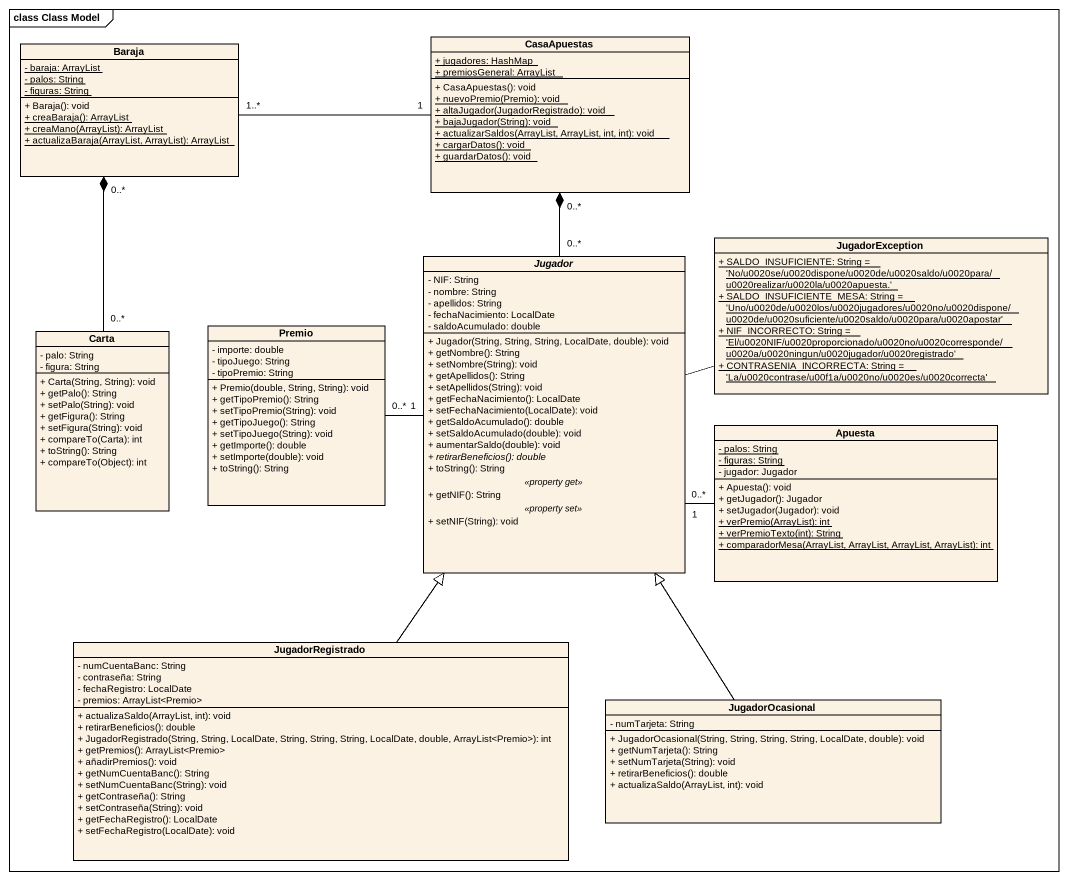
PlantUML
@startuml
mainframe class Class Model
hide circle
hide empty members
skinparam classAttributeIconSize 0
class Baraja {
  {static} - baraja: ArrayList
  {static} - palos: String
  {static} - figuras: String
  + Baraja(): void
  {static} + creaBaraja(): ArrayList
  {static} + creaMano(ArrayList): ArrayList
  {static} + actualizaBaraja(ArrayList, ArrayList): ArrayList
}
class CasaApuestas {
  {static} + jugadores: HashMap
  {static} + premiosGeneral: ArrayList
  + CasaApuestas(): void
  {static} + nuevoPremio(Premio): void
  {static} + altaJugador(JugadorRegistrado): void
  {static} + bajaJugador(String): void
  {static} + actualizarSaldos(ArrayList, ArrayList, int, int): void
  {static} + cargarDatos(): void
  {static} + guardarDatos(): void
}
class JugadorException {
  {static} + SALDO_INSUFICIENTE: String = 'No/u0020se/u0020dispone/u0020de/u0020saldo/u0020para/u0020realizar/u0020la/u0020apuesta.'
  {static} + SALDO_INSUFICIENTE_MESA: String = 'Uno/u0020de/u0020los/u0020jugadores/u0020no/u0020dispone/u0020de/u0020suficiente/u0020saldo/u0020para/u0020apostar'
  {static} + NIF_INCORRECTO: String = 'El/u0020NIF/u0020proporcionado/u0020no/u0020corresponde/u0020a/u0020ningun/u0020jugador/u0020registrado'
  {static} + CONTRASENIA_INCORRECTA: String = 'La/u0020contrase/u00f1a/u0020no/u0020es/u0020correcta'
}
abstract class Jugador {
  - NIF: String
  - nombre: String
  - apellidos: String
  - fechaNacimiento: LocalDate
  - saldoAcumulado: double
  --
  + Jugador(String, String, String, LocalDate, double): void
  + getNombre(): String
  + setNombre(String): void
  + getApellidos(): String
  + setApellidos(String): void
  + getFechaNacimiento(): LocalDate
  + setFechaNacimiento(LocalDate): void
  + getSaldoAcumulado(): double
  + setSaldoAcumulado(double): void
  + aumentarSaldo(double): void
  {abstract} + retirarBeneficios(): double
  + toString(): String
  .. <<property get>> ..
  + getNIF(): String
  .. <<property set>> ..
  + setNIF(String): void
}
class Carta {
  - palo: String
  - figura: String
  + Carta(String, String): void
  + getPalo(): String
  + setPalo(String): void
  + getFigura(): String
  + setFigura(String): void
  + compareTo(Carta): int
  + toString(): String
  + compareTo(Object): int
}
class Premio {
  - importe: double
  - tipoJuego: String
  - tipoPremio: String
  + Premio(double, String, String): void
  + getTipoPremio(): String
  + setTipoPremio(String): void
  + getTipoJuego(): String
  + setTipoJuego(String): void
  + getImporte(): double
  + setImporte(double): void
  + toString(): String
}
class Apuesta {
  {static} - palos: String
  {static} - figuras: String
  - jugador: Jugador
  + Apuesta(): void
  + getJugador(): Jugador
  + setJugador(Jugador): void
  {static} + verPremio(ArrayList): int
  {static} + verPremioTexto(int): String
  {static} + comparadorMesa(ArrayList, ArrayList, ArrayList, ArrayList): int
}
class JugadorRegistrado {
  - numCuentaBanc: String
  - contraseña: String
  - fechaRegistro: LocalDate
  - premios: ArrayList<Premio>
  + actualizaSaldo(ArrayList, int): void
  + retirarBeneficios(): double
  + JugadorRegistrado(String, String, LocalDate, String, String, String, LocalDate, double, ArrayList<Premio>): int
  + getPremios(): ArrayList<Premio>
  + añadirPremios(): void
  + getNumCuentaBanc(): String
  + setNumCuentaBanc(String): void
  + getContraseña(): String
  + setContraseña(String): void
  + getFechaRegistro(): LocalDate
  + setFechaRegistro(LocalDate): void
}
class JugadorOcasional {
  - numTarjeta: String
  + JugadorOcasional(String, String, String, String, LocalDate, double): void
  + getNumTarjeta(): String
  + setNumTarjeta(String): void
  + retirarBeneficios(): double
  + actualizaSaldo(ArrayList, int): void
}
Baraja "1..*" -right- "1" CasaApuestas
JugadorException -left- Jugador
Jugador "0..*" -up-* "0..*" CasaApuestas
Carta "0..*" -up-* "0..*" Baraja
Premio "0..*" -right- "1" Jugador
Apuesta "0..*" -left- "1" Jugador
JugadorRegistrado -up-|> Jugador
JugadorOcasional -up-|> Jugador
@enduml
